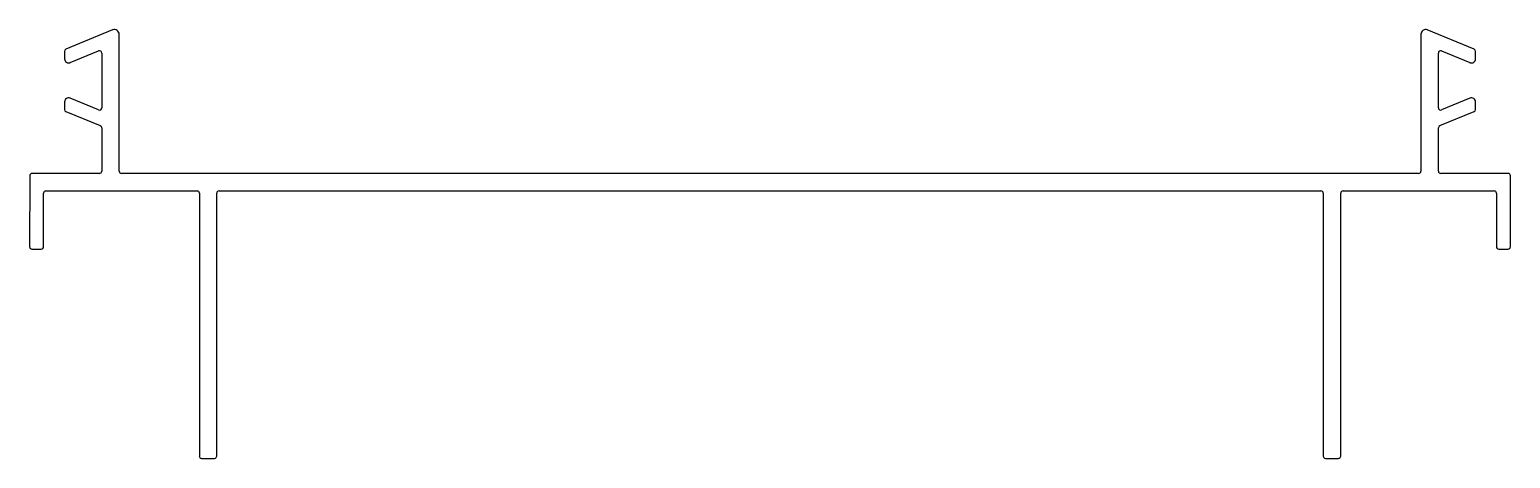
# Model space of a CAD drawing. Extents: x 2867 to 2995, y 2638 to 2675.
import ezdxf

# ---------------------------------------------------------------- set-up
doc = ezdxf.new("R2010")
doc.units = 0
doc.layers.add('OBRYS', color=3, linetype='CONTINUOUS')

msp = doc.modelspace()

# ---------------------------------------------------------------- linework, layer by layer
at = {"layer": 'OBRYS', "color": 0}
for p, q in [((2874.58, 2675.06), (2870.56, 2673.4)), ((2875.14, 2662.92), (2875.14, 2674.69)), ((2987.14, 2674.69), (2987.14, 2662.92)), ((2991.71, 2673.4), (2987.69, 2675.06)), ((2870.44, 2673.21), (2870.44, 2672.57)), ((2870.92, 2672.25), (2873.36, 2673.25)), ((2873.64, 2673.07), (2873.64, 2668.37)), ((2988.64, 2668.37), (2988.64, 2673.07)), ((2988.91, 2673.25), (2991.35, 2672.25)), ((2991.84, 2672.57), (2991.84, 2673.21)), ((2873.36, 2668.19), (2870.92, 2669.19)), ((2991.35, 2669.19), (2988.91, 2668.19)), ((2870.44, 2668.87), (2870.44, 2668.23)), ((2870.56, 2668.04), (2873.51, 2666.83)), ((2988.76, 2666.83), (2991.71, 2668.04)), ((2991.84, 2668.23), (2991.84, 2668.87)), ((2873.64, 2666.64), (2873.64, 2662.92)), ((2988.64, 2662.92), (2988.64, 2666.64)), ((2873.44, 2662.72), (2867.64, 2662.72)), ((2986.94, 2662.72), (2875.34, 2662.72)), ((2994.64, 2662.72), (2988.84, 2662.72)), ((2867.44, 2662.52), (2867.43, 2656.42)), ((2994.84, 2656.42), (2994.84, 2662.52)), ((2868.64, 2656.42), (2868.64, 2661.02)), ((2868.84, 2661.22), (2881.84, 2661.22)), ((2882.04, 2661.02), (2882.04, 2638.42)), ((2883.54, 2638.42), (2883.54, 2661.02)), ((2883.74, 2661.22), (2978.54, 2661.22)), ((2978.74, 2661.02), (2978.74, 2638.42)), ((2980.24, 2638.42), (2980.24, 2661.02)), ((2980.44, 2661.22), (2993.44, 2661.22)), ((2993.64, 2661.02), (2993.63, 2656.42)), ((2867.64, 2656.22), (2868.44, 2656.22)), ((2993.84, 2656.22), (2994.64, 2656.22)), ((2882.24, 2638.22), (2883.34, 2638.22)), ((2978.94, 2638.22), (2980.04, 2638.22))]:
    msp.add_line(p, q, dxfattribs=at)
for centre, radius, start, end in [((2874.74, 2674.69), 0.4, 0, 112.3906), ((2987.54, 2674.69), 0.4, 67.6094, 180), ((2870.64, 2673.21), 0.2, 112.3906, 180), ((2873.44, 2673.07), 0.2, 0, 112.3906), ((2988.84, 2673.07), 0.2, 67.6094, 180), ((2991.64, 2673.21), 0.2, 0, 67.6094), ((2870.79, 2672.57), 0.35, 180, 292.3906), ((2991.49, 2672.57), 0.35, 247.6094, 0), ((2870.79, 2668.87), 0.35, 67.6041, 180), ((2991.49, 2668.87), 0.35, 0, 112.3959), ((2870.64, 2668.23), 0.2, 180, 247.6094), ((2873.44, 2668.37), 0.2, 247.6094, 0), ((2988.84, 2668.37), 0.2, 180, 292.3906), ((2991.64, 2668.23), 0.2, 292.3906, 0), ((2873.44, 2666.64), 0.2, 0, 67.6094), ((2988.84, 2666.64), 0.2, 112.3906, 180), ((2867.64, 2662.52), 0.2, 90, 180), ((2873.44, 2662.92), 0.2, 270, 0), ((2875.34, 2662.92), 0.2, 180, 270), ((2986.94, 2662.92), 0.2, 270, 0), ((2988.84, 2662.92), 0.2, 180, 270), ((2994.64, 2662.52), 0.2, 0, 90), ((2868.84, 2661.02), 0.2, 90, 180), ((2881.84, 2661.02), 0.2, 0, 90), ((2883.74, 2661.02), 0.2, 90, 180), ((2978.54, 2661.02), 0.2, 0, 90), ((2980.44, 2661.02), 0.2, 90, 180), ((2993.44, 2661.02), 0.2, 0, 90), ((2867.63, 2656.42), 0.2, 180.0411, 270.1892), ((2868.44, 2656.41), 0.192, 267.2458, 2.4638), ((2993.83, 2656.41), 0.192, 177.5362, 272.7542), ((2994.64, 2656.42), 0.2, 269.8108, 359.9589), ((2882.24, 2638.43), 0.208, 182.1911, 267.8916), ((2883.33, 2638.43), 0.208, 272.0968, 357.8322), ((2978.94, 2638.43), 0.208, 182.1678, 267.9032), ((2980.03, 2638.43), 0.208, 272.1084, 357.8089)]:
    msp.add_arc(centre, radius, start, end, dxfattribs=at)

doc.saveas('drawing.dxf')
